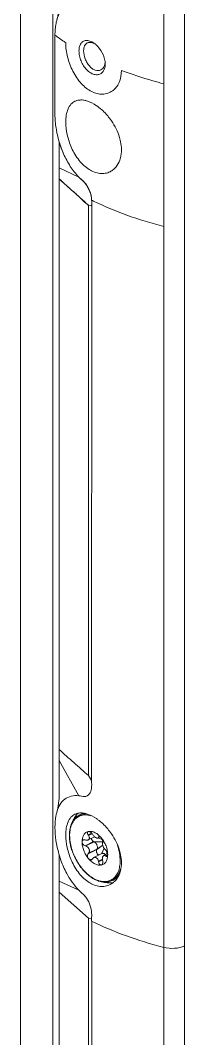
# Model space of a CAD drawing. Header units: millimetres. Extents: x 1177 to 4147, y 93 to 2194.
# Drawn here: x 3175.9 to 3188.4, y 792.7 to 870.6 of the extents above; entities that cross this region are included whole.
import ezdxf

# ---------------------------------------------------------------- set-up
doc = ezdxf.new("R2010")
doc.units = ezdxf.units.MM
doc.header["$LTSCALE"] = 0.1
doc.layers.get('0').update_dxf_attribs({"lineweight": 13})

# ---------------------------------------------------------------- blocks, each defined once
blk = doc.blocks.new('01')
for p, q in [((3465.7, 700.05), (3465.7, 1037.8)), ((3469.23, 700.05), (3469.23, 1037.8)), ((3481.33, 850.05), (3481.33, 724.82)), ((3483.6, 827.17), (3483.6, 819.37)), ((3469.47, 824.55), (3469.47, 824.56)), ((3469.47, 815.9), (3469.47, 824.55)), ((3474.95, 821.4), (3474.94, 821.55)), ((3474.95, 821.55), (3474.95, 821.4)), ((3483.6, 740.56), (3483.6, 819.37)), ((3469.94, 812.87), (3469.94, 810.03)), ((3470.41, 811.58), (3470.33, 811.78)), ((3469.94, 808.83), (3469.94, 810.03)), ((3469.94, 808.83), (3469.94, 810.03)), ((3472.06, 809.04), (3469.94, 810.03)), ((3469.94, 808.83), (3469.94, 741.53)), ((3473.12, 743.6), (3473.12, 805.97)), ((3473.48, 805.89), (3473.12, 805.97)), ((3473.47, 805.89), (3473.12, 805.97)), ((3473.48, 805.89), (3473.47, 743.05)), ((3472.06, 741.4), (3469.94, 745.27)), ((3473.47, 743.05), (3473.12, 743.6)), ((3483.6, 740.56), (3483.6, 732.77)), ((3472.11, 739.27), (3472.18, 739.31)), ((3473.13, 737.49), (3473.09, 737.48)), ((3473.09, 737.13), (3473.47, 737.32)), ((3473.13, 737.06), (3473.09, 737.13)), ((3473.53, 737.25), (3473.13, 737.06)), ((3473.55, 737.22), (3473.59, 737.15)), ((3472.75, 736.58), (3472.83, 736.56)), ((3472.75, 735.93), (3473.68, 736.4)), ((3472.83, 735.91), (3472.75, 735.93)), ((3472.83, 735.91), (3473.74, 736.37)), ((3473.8, 736.92), (3473.1, 736.57)), ((3473.68, 736.4), (3473.74, 736.37)), ((3474.68, 736.35), (3473.68, 736.4)), ((3474.68, 736.34), (3473.74, 736.37)), ((3474.69, 735.99), (3474.02, 735.52)), ((3474.68, 736), (3474.05, 735.56)), ((3474.15, 736.78), (3474.4, 736.91)), ((3474.19, 736.8), (3474.65, 736.58)), ((3474.21, 736.84), (3474.36, 736.92)), ((3474.21, 736.84), (3474.22, 736.89)), ((3474.22, 736.89), (3474.32, 736.94)), ((3474.68, 736.33), (3474.66, 736.29)), ((3469.94, 735.03), (3469.94, 700.56)), ((3473.09, 735.05), (3474.02, 735.52)), ((3473.09, 735.05), (3473.13, 735.11)), ((3473.13, 735.11), (3474.05, 735.56)), ((3473.7, 734.64), (3474.59, 735.09)), ((3474.05, 735.56), (3474.02, 735.52)), ((3474.83, 735.66), (3474.53, 735.06)), ((3474.83, 735.66), (3474.53, 735.06)), ((3475.21, 735.08), (3474.8, 734.88)), ((3474.97, 735.49), (3475.02, 735.45)), ((3475.22, 734.96), (3474.97, 734.84)), ((3475.02, 734.8), (3474.97, 734.84)), ((3475.02, 734.8), (3475.22, 734.9)), ((3475.14, 735.28), (3475.13, 735.04)), ((3475.16, 735.25), (3475.16, 735.06)), ((3473.59, 734.55), (3473.55, 734.5)), ((3474.21, 734.25), (3474.65, 734.47)), ((3474.22, 734.16), (3474.21, 734.25)), ((3474.22, 734.16), (3474.66, 734.38)), ((3474.52, 733.83), (3474.56, 733.84)), ((3474.66, 734.34), (3474.68, 734.26)), ((3483.6, 724.98), (3483.6, 732.77)), ((3472.06, 731.08), (3469.94, 732.07)), ((3475.69, 732.12), (3475.76, 732.16)), ((3469.91, 730.86), (3473.14, 728.02)), ((3473.47, 727.93), (3473.12, 728.01)), ((3473.14, 700.82), (3473.14, 728.02)), ((3473.47, 727.93), (3473.47, 727.69)), ((3473.48, 700.85), (3473.48, 727.69)), ((3481.33, 706.29), (3481.33, 724.83)), ((3483.61, 707.66), (3483.6, 724.98))]:
    blk.add_line(p, q)
for points in [[(3469.94, 828.14), (3469.93, 827.71), (3469.78, 826.63), (3469.66, 826.17)], [(3469.94, 741.53), (3469.93, 741.11), (3469.78, 740.03), (3469.66, 739.56)]]:
    blk.add_lwpolyline(points)
for centre, radius, start, end in [((3482.45, 841.75), 21.54, 232.9495, 234.4966), ((3472.31, 821.66), 2.47, 49.9488, 52.9519), ((3472.17, 821.49), 2.68, 45.6602, 49.9356), ((3472.76, 821.39), 2.2, 6.2641, 10.0077), ((3473, 821.41), 1.95, 3.9194, 6.2367), ((3469.97, 811.3), 6.87, 40.153, 42.2505), ((3481.05, 816.18), 11.6, 196.5667, 197.1467), ((3480.61, 816.04), 11.14, 197.1142, 201.9258), ((3480.06, 815.82), 10.54, 201.9601, 202.5836), ((3479.9, 815.76), 10.37, 202.5833, 203.7315), ((3472.62, 812.01), 4.1, 0.0274, 3.5685), ((3479.37, 813.35), 9.69, 229.1246, 229.5315), ((3487.53, 834.63), 31.44, 243.4322, 243.861), ((3481.35, 805.92), 7.87, 179.556, 180.2081), ((3480.43, 805.91), 6.95, 179.5033, 180.2063), ((3473.14, 738.19), 1.73, 130.56, 135.3469), ((3472.78, 737.93), 1.5, 113.3088, 116.5615), ((3473.84, 737.74), 2.58, 154.593, 160.8863), ((3469.97, 733.36), 6.87, 40.1539, 42.2458), ((3472.4, 735.04), 2.75, 39.6153, 43.0298), ((3480.53, 738.07), 11.06, 195.9517, 203.6868), ((3474.37, 734.59), 0.778, 281.697, 284.5236), ((3472.62, 734.07), 4.1, 0.0275, 3.5686), ((3474.98, 733.64), 1.68, 314.9899, 318.7319), ((3475.44, 733.59), 1.73, 278.1993, 281.8208), ((3475.01, 733.46), 1.5, 296.5635, 299.833), ((3475.09, 733.5), 1.51, 296.5665, 305.4782), ((3475.01, 733.47), 1.51, 299.8338, 302.1073)]:
    blk.add_arc(centre, radius, start, end)
for points, knots in [([(3472.06, 828), (3471.79, 828.03), (3471.24, 828.01), (3470.5, 827.67), (3469.95, 827.01), (3469.74, 826.47), (3469.66, 826.17)], [0, 0, 0, 0, 0.249663, 0.479061, 0.72037, 1, 1, 1, 1]), ([(3469.66, 826.17), (3469.65, 826.1), (3469.58, 825.83), (3469.53, 825.56), (3469.51, 825.35)], [0, 0, 0, 0, 0.238609, 1, 1, 1, 1]), ([(3469.51, 825.35), (3469.5, 825.28), (3469.48, 825.02), (3469.47, 824.75), (3469.47, 824.55)], [0, 0, 0, 0, 0.242162, 1, 1, 1, 1]), ([(3470.64, 823.73), (3470.58, 823.77), (3470.35, 823.93), (3470.11, 824.09), (3469.94, 824.21)], [0, 0, 0, 0, 0.252478, 1, 1, 1, 1]), ([(3472.09, 822.83), (3472.09, 822.99), (3472.12, 823.28), (3472.29, 823.67), (3472.58, 823.92), (3472.82, 823.97), (3472.94, 823.97)], [0, 0, 0, 0, 0.299785, 0.553849, 0.776013, 1, 1, 1, 1]), ([(3472.94, 823.97), (3472.98, 823.97), (3473.17, 823.95), (3473.35, 823.88), (3473.48, 823.82)], [0, 0, 0, 0, 0.230584, 1, 1, 1, 1]), ([(3473.48, 823.82), (3473.51, 823.8), (3473.62, 823.75), (3473.72, 823.68), (3473.79, 823.62)], [0, 0, 0, 0, 0.240515, 1, 1, 1, 1]), ([(3470.64, 823.73), (3470.64, 823.21), (3470.8, 822.12), (3471.36, 820.59), (3472.12, 819.45), (3472.86, 818.75), (3473.45, 818.37), (3474.06, 818.14), (3474.66, 818.07), (3475.24, 818.17), (3475.75, 818.43), (3476.18, 818.84), (3476.61, 819.57), (3476.72, 820.24), (3476.72, 820.69)], [0, 0, 0, 0, 0.140107, 0.289884, 0.434252, 0.500982, 0.56294, 0.620135, 0.67334, 0.723984, 0.77395, 0.825212, 0.879437, 1, 1, 1, 1]), ([(3474.51, 820.37), (3474.41, 820.3), (3474.16, 820.2), (3473.74, 820.23), (3473.31, 820.43), (3472.92, 820.76), (3472.57, 821.2), (3472.31, 821.72), (3472.14, 822.27), (3472.09, 822.65), (3472.09, 822.83)], [0, 0, 0, 0, 0.093408, 0.193287, 0.306482, 0.43464, 0.574916, 0.72095, 0.865778, 1, 1, 1, 1]), ([(3472.6, 822.82), (3472.6, 822.92), (3472.62, 823.11), (3472.69, 823.37), (3472.82, 823.57), (3472.94, 823.67), (3473, 823.7)], [0, 0, 0, 0, 0.29588, 0.557381, 0.787991, 1, 1, 1, 1]), ([(3474.48, 820.75), (3474.39, 820.7), (3474.18, 820.65), (3473.84, 820.71), (3473.52, 820.89), (3473.21, 821.18), (3472.96, 821.54), (3472.7, 822.08), (3472.61, 822.53), (3472.6, 822.82)], [0, 0, 0, 0, 0.093964, 0.19617, 0.311763, 0.441241, 0.581332, 0.726088, 1, 1, 1, 1]), ([(3473, 823.7), (3473.11, 823.75), (3473.4, 823.79), (3473.65, 823.68), (3473.78, 823.61)], [0, 0, 0, 0, 0.451844, 1, 1, 1, 1]), ([(3474.04, 823.41), (3474.13, 823.32), (3474.48, 822.93), (3474.73, 822.46), (3474.85, 822.08)], [0, 0, 0, 0, 0.244785, 1, 1, 1, 1]), ([(3474.94, 821.65), (3474.94, 821.61), (3474.93, 821.44), (3474.89, 821.27), (3474.84, 821.15)], [0, 0, 0, 0, 0.264034, 1, 1, 1, 1]), ([(3474.84, 821.15), (3474.8, 821.06), (3474.71, 820.9), (3474.56, 820.79), (3474.48, 820.75)], [0, 0, 0, 0, 0.518752, 1, 1, 1, 1]), ([(3474.84, 820.79), (3474.82, 820.75), (3474.74, 820.59), (3474.62, 820.45), (3474.51, 820.37)], [0, 0, 0, 0, 0.265188, 1, 1, 1, 1]), ([(3474.95, 821.4), (3474.95, 821.34), (3474.95, 821.14), (3474.9, 820.93), (3474.84, 820.79)], [0, 0, 0, 0, 0.266407, 1, 1, 1, 1]), ([(3481.33, 819.24), (3480.93, 819.34), (3479.37, 819.76), (3477.84, 820.27), (3476.72, 820.69)], [0, 0, 0, 0, 0.256827, 1, 1, 1, 1]), ([(3470.64, 815.05), (3470.64, 815.31), (3470.68, 815.8), (3470.86, 816.47), (3471.17, 817), (3471.48, 817.24), (3471.64, 817.32)], [0, 0, 0, 0, 0.300568, 0.564222, 0.79262, 1, 1, 1, 1]), ([(3471.64, 817.32), (3471.68, 817.34), (3471.85, 817.41), (3472.04, 817.45), (3472.18, 817.46)], [0, 0, 0, 0, 0.244849, 1, 1, 1, 1]), ([(3472.18, 817.46), (3472.21, 817.46), (3472.35, 817.47), (3472.48, 817.46), (3472.58, 817.45)], [0, 0, 0, 0, 0.242123, 1, 1, 1, 1]), ([(3472.58, 817.45), (3472.7, 817.43), (3473.21, 817.32), (3473.67, 817.07), (3474, 816.84)], [0, 0, 0, 0, 0.223914, 1, 1, 1, 1]), ([(3474, 816.84), (3474.04, 816.82), (3474.16, 816.73), (3474.28, 816.64), (3474.36, 816.57)], [0, 0, 0, 0, 0.24538, 1, 1, 1, 1]), ([(3474.36, 816.57), (3474.42, 816.52), (3474.67, 816.32), (3474.89, 816.09), (3475.05, 815.91)], [0, 0, 0, 0, 0.24356, 1, 1, 1, 1]), ([(3469.69, 813.83), (3469.66, 814.01), (3469.53, 814.69), (3469.47, 815.39), (3469.47, 815.9)], [0, 0, 0, 0, 0.260863, 1, 1, 1, 1]), ([(3469.69, 813.83), (3469.66, 814.01), (3469.53, 814.69), (3469.47, 815.39), (3469.47, 815.9)], [0, 0, 0, 0, 0.260863, 1, 1, 1, 1]), ([(3470.64, 815.05), (3470.64, 814.59), (3470.77, 813.63), (3471.07, 812.71), (3471.27, 812.25)], [0, 0, 0, 0, 0.482444, 1, 1, 1, 1]), ([(3475.22, 815.73), (3475.36, 815.55), (3475.91, 814.84), (3476.33, 814.01), (3476.52, 813.36)], [0, 0, 0, 0, 0.251142, 1, 1, 1, 1]), ([(3469.94, 812.87), (3469.91, 812.95), (3469.82, 813.27), (3469.74, 813.59), (3469.69, 813.83)], [0, 0, 0, 0, 0.251738, 1, 1, 1, 1]), ([(3469.94, 812.87), (3469.91, 812.95), (3469.82, 813.27), (3469.74, 813.59), (3469.69, 813.83)], [0, 0, 0, 0, 0.251738, 1, 1, 1, 1]), ([(3476.52, 813.36), (3476.54, 813.27), (3476.64, 812.91), (3476.7, 812.54), (3476.72, 812.27)], [0, 0, 0, 0, 0.257454, 1, 1, 1, 1]), ([(3472.06, 809.04), (3471.72, 809.4), (3471.09, 810.21), (3470.62, 811.11), (3470.41, 811.58)], [0, 0, 0, 0, 0.486626, 1, 1, 1, 1]), ([(3472.06, 809.04), (3471.72, 809.4), (3471.09, 810.21), (3470.62, 811.11), (3470.41, 811.58)], [0, 0, 0, 0, 0.486626, 1, 1, 1, 1]), ([(3471.27, 812.25), (3471.49, 811.76), (3471.9, 811.06), (3472.6, 810.3), (3473.32, 809.73), (3474.15, 809.4), (3474.95, 809.42), (3475.32, 809.54), (3475.48, 809.62)], [0, 0, 0, 0, 0.296312, 0.435164, 0.564887, 0.794487, 0.898919, 1, 1, 1, 1]), ([(3476.54, 810.89), (3476.57, 810.98), (3476.68, 811.34), (3476.72, 811.72), (3476.72, 812.01)], [0, 0, 0, 0, 0.239275, 1, 1, 1, 1]), ([(3475.96, 809.96), (3476.02, 810.02), (3476.27, 810.29), (3476.45, 810.63), (3476.54, 810.89)], [0, 0, 0, 0, 0.240187, 1, 1, 1, 1]), ([(3475.48, 809.62), (3475.61, 809.69), (3475.78, 809.8), (3475.92, 809.93), (3475.96, 809.96)], [0, 0, 0, 0, 0.74686, 1, 1, 1, 1]), ([(3470.81, 808.03), (3470.73, 808.1), (3470.44, 808.36), (3470.15, 808.63), (3469.94, 808.83)], [0, 0, 0, 0, 0.252243, 1, 1, 1, 1]), ([(3473.03, 806.02), (3472.76, 806.25), (3472.38, 806.62), (3471.87, 807.1), (3471.35, 807.56), (3470.69, 808.13), (3470.19, 808.6), (3469.94, 808.83)], [0, 0, 0, 0, 0.251136, 0.378171, 0.503927, 0.753336, 1, 1, 1, 1]), ([(3473.47, 806.58), (3473.46, 806.82), (3473.36, 807.32), (3473.04, 808), (3472.59, 808.59), (3472.22, 808.88), (3472.06, 809.04)], [0, 0, 0, 0, 0.24958, 0.514303, 0.76776, 1, 1, 1, 1]), ([(3473.47, 806.51), (3473.47, 806.63), (3473.45, 806.88), (3473.33, 807.38), (3473.06, 807.97), (3472.61, 808.58), (3472.22, 808.88), (3472.06, 809.04)], [0, 0, 0, 0, 0.120487, 0.248088, 0.512326, 0.766521, 1, 1, 1, 1]), ([(3472.47, 806.56), (3472.33, 806.68), (3471.78, 807.18), (3471.22, 807.66), (3470.81, 808.03)], [0, 0, 0, 0, 0.249227, 1, 1, 1, 1]), ([(3473.12, 805.97), (3473.12, 805.98), (3473.1, 806.02), (3473.08, 805.99), (3473.08, 805.98)], [0, 0, 0, 0, 0.589542, 1, 1, 1, 1]), ([(3473.12, 805.97), (3473.12, 805.97), (3473.12, 805.99), (3473.11, 806), (3473.1, 806)], [0, 0, 0, 0, 0.347327, 1, 1, 1, 1]), ([(3473.48, 805.97), (3473.48, 806.02), (3473.48, 806.22), (3473.48, 806.43), (3473.47, 806.58)], [0, 0, 0, 0, 0.247621, 1, 1, 1, 1]), ([(3473.69, 806.41), (3474.86, 805.83), (3477.37, 804.79), (3479.97, 803.99), (3481.33, 803.64)], [0, 0, 0, 0, 0.482076, 1, 1, 1, 1]), ([(3473.12, 743.6), (3472.86, 743.84), (3472.33, 744.32), (3471.26, 745.26), (3470.45, 745.97), (3469.94, 746.46)], [0, 0, 0, 0, 0.249917, 0.501041, 1, 1, 1, 1]), ([(3472.06, 741.4), (3472.17, 741.39), (3472.37, 741.34), (3472.68, 741.29), (3472.98, 741.37), (3473.22, 741.57), (3473.39, 741.86), (3473.5, 742.37), (3473.47, 742.77), (3473.47, 743.05)], [0, 0, 0, 0, 0.115083, 0.228225, 0.334504, 0.44274, 0.561915, 0.697476, 1, 1, 1, 1]), ([(3472.06, 741.4), (3471.79, 741.43), (3471.24, 741.41), (3470.5, 741.07), (3469.95, 740.41), (3469.74, 739.86), (3469.66, 739.56)], [0, 0, 0, 0, 0.249675, 0.47907, 0.72035, 1, 1, 1, 1]), ([(3469.66, 739.56), (3469.63, 739.44), (3469.51, 738.91), (3469.47, 738.36), (3469.47, 737.94)], [0, 0, 0, 0, 0.230554, 1, 1, 1, 1]), ([(3470.64, 737.11), (3470.64, 737.37), (3470.68, 737.86), (3470.86, 738.52), (3471.17, 739.05), (3471.48, 739.29), (3471.64, 739.37)], [0, 0, 0, 0, 0.300569, 0.564222, 0.79262, 1, 1, 1, 1]), ([(3471.04, 737.08), (3471.04, 737.32), (3471.07, 737.68), (3471.19, 738.13), (3471.31, 738.43), (3471.46, 738.7), (3471.65, 738.94), (3471.86, 739.13), (3472.02, 739.23), (3472.11, 739.27)], [0, 0, 0, 0, 0.285392, 0.417936, 0.543856, 0.663798, 0.778818, 0.890321, 1, 1, 1, 1]), ([(3473.4, 739.21), (3473.25, 739.26), (3473.01, 739.31), (3472.7, 739.31), (3472.48, 739.29), (3472.27, 739.23), (3472.08, 739.15), (3471.89, 739.04), (3471.73, 738.91), (3471.57, 738.75), (3471.39, 738.49), (3471.22, 738.12), (3471.09, 737.6), (3471.07, 737.23), (3471.07, 737.04)], [0, 0, 0, 0, 0.126417, 0.185933, 0.243502, 0.299706, 0.355209, 0.410723, 0.466962, 0.524587, 0.584176, 0.710778, 0.84924, 1, 1, 1, 1]), ([(3471.52, 738.84), (3471.54, 738.9), (3471.65, 739.1), (3471.78, 739.29), (3471.9, 739.41)], [0, 0, 0, 0, 0.260594, 1, 1, 1, 1]), ([(3471.64, 739.37), (3471.68, 739.39), (3471.85, 739.47), (3472.04, 739.51), (3472.18, 739.52)], [0, 0, 0, 0, 0.24485, 1, 1, 1, 1]), ([(3472.18, 739.52), (3472.21, 739.52), (3472.35, 739.53), (3472.48, 739.52), (3472.58, 739.5)], [0, 0, 0, 0, 0.242119, 1, 1, 1, 1]), ([(3472.64, 739.46), (3472.56, 739.45), (3472.41, 739.41), (3472.26, 739.35), (3472.18, 739.31)], [0, 0, 0, 0, 0.503879, 1, 1, 1, 1]), ([(3472.18, 739.31), (3472.25, 739.35), (3472.39, 739.4), (3472.53, 739.44), (3472.6, 739.45)], [0, 0, 0, 0, 0.497483, 1, 1, 1, 1]), ([(3472.75, 739.44), (3472.66, 739.43), (3472.46, 739.41), (3472.27, 739.35), (3472.18, 739.31)], [0, 0, 0, 0, 0.506993, 1, 1, 1, 1]), ([(3472.58, 739.5), (3472.7, 739.49), (3473.21, 739.37), (3473.67, 739.12), (3474, 738.9)], [0, 0, 0, 0, 0.223923, 1, 1, 1, 1]), ([(3474, 738.9), (3474.03, 738.88), (3474.16, 738.79), (3474.28, 738.7), (3474.36, 738.63)], [0, 0, 0, 0, 0.245375, 1, 1, 1, 1]), ([(3474.36, 738.63), (3474.42, 738.58), (3474.67, 738.37), (3474.89, 738.15), (3475.05, 737.97)], [0, 0, 0, 0, 0.243557, 1, 1, 1, 1]), ([(3469.47, 737.94), (3469.47, 737.46), (3469.55, 736.48), (3469.76, 735.52), (3469.9, 735.03)], [0, 0, 0, 0, 0.48247, 1, 1, 1, 1]), ([(3470.64, 737.11), (3470.64, 736.65), (3470.77, 735.69), (3471.07, 734.77), (3471.27, 734.31)], [0, 0, 0, 0, 0.482445, 1, 1, 1, 1]), ([(3475.69, 732.12), (3475.58, 732.07), (3475.35, 731.98), (3474.98, 731.94), (3474.59, 731.97), (3474.19, 732.07), (3473.79, 732.25), (3473.39, 732.49), (3473.01, 732.8), (3472.64, 733.16), (3472.29, 733.57), (3471.87, 734.17), (3471.53, 734.83), (3471.28, 735.53), (3471.14, 736.05), (3471.06, 736.57), (3471.04, 736.91), (3471.04, 737.08)], [0, 0, 0, 0, 0.046168, 0.093562, 0.14325, 0.196027, 0.252355, 0.312364, 0.375896, 0.442549, 0.511737, 0.582736, 0.726725, 0.798122, 0.867948, 0.935457, 1, 1, 1, 1]), ([(3471.07, 737.04), (3471.07, 736.81), (3471.11, 736.34), (3471.27, 735.63), (3471.52, 734.92), (3471.86, 734.24), (3472.28, 733.62), (3472.75, 733.07), (3473.26, 732.61), (3473.8, 732.28), (3474.34, 732.06), (3474.79, 732), (3475.12, 732.03), (3475.36, 732.08), (3475.58, 732.17), (3475.78, 732.29), (3475.96, 732.45), (3476.18, 732.71), (3476.4, 733.1), (3476.55, 733.67), (3476.58, 734.07), (3476.58, 734.28)], [0, 0, 0, 0, 0.068686, 0.141533, 0.217028, 0.293412, 0.36886, 0.441621, 0.510182, 0.573445, 0.630935, 0.683047, 0.707566, 0.731385, 0.754843, 0.778311, 0.802158, 0.826721, 0.878957, 0.936591, 1, 1, 1, 1]), ([(3472.43, 736.36), (3472.43, 736.5), (3472.45, 736.71), (3472.53, 736.96), (3472.61, 737.12), (3472.71, 737.26), (3472.83, 737.37), (3472.97, 737.45), (3473.08, 737.48), (3473.13, 737.49)], [0, 0, 0, 0, 0.292489, 0.425478, 0.549994, 0.667323, 0.779541, 0.889431, 1, 1, 1, 1]), ([(3473.09, 737.48), (3473.08, 737.47), (3473.06, 737.46), (3473.04, 737.43), (3473.02, 737.39), (3473.02, 737.32), (3473.03, 737.23), (3473.07, 737.16), (3473.09, 737.13)], [0, 0, 0, 0, 0.097885, 0.196945, 0.302948, 0.419624, 0.688587, 1, 1, 1, 1]), ([(3473.1, 736.57), (3473.12, 736.58), (3473.15, 736.6), (3473.19, 736.65), (3473.22, 736.7), (3473.23, 736.77), (3473.22, 736.84), (3473.2, 736.94), (3473.16, 737.01), (3473.13, 737.06)], [0, 0, 0, 0, 0.11066, 0.218773, 0.328694, 0.444664, 0.569516, 0.704271, 1, 1, 1, 1]), ([(3473.13, 737.49), (3473.18, 737.5), (3473.28, 737.51), (3473.44, 737.5), (3473.6, 737.47), (3473.83, 737.38), (3474.12, 737.21), (3474.32, 737.02), (3474.42, 736.92)], [0, 0, 0, 0, 0.102583, 0.210143, 0.32398, 0.444974, 0.708853, 1, 1, 1, 1]), ([(3473.55, 737.22), (3473.52, 737.26), (3473.46, 737.34), (3473.37, 737.42), (3473.29, 737.46), (3473.22, 737.49), (3473.16, 737.5), (3473.13, 737.49)], [0, 0, 0, 0, 0.280746, 0.557076, 0.685088, 0.802432, 1, 1, 1, 1]), ([(3473.8, 736.92), (3473.76, 736.95), (3473.68, 737.02), (3473.62, 737.11), (3473.59, 737.15)], [0, 0, 0, 0, 0.500571, 1, 1, 1, 1]), ([(3475.22, 737.78), (3475.36, 737.61), (3475.91, 736.89), (3476.33, 736.07), (3476.52, 735.42)], [0, 0, 0, 0, 0.251144, 1, 1, 1, 1]), ([(3472.55, 736.57), (3472.53, 736.56), (3472.49, 736.54), (3472.46, 736.49), (3472.43, 736.43), (3472.43, 736.38), (3472.43, 736.36)], [0, 0, 0, 0, 0.236599, 0.476208, 0.728722, 1, 1, 1, 1]), ([(3473.13, 734.53), (3473.02, 734.66), (3472.82, 734.94), (3472.6, 735.4), (3472.46, 735.88), (3472.43, 736.2), (3472.43, 736.36)], [0, 0, 0, 0, 0.254359, 0.512919, 0.764765, 1, 1, 1, 1]), ([(3472.43, 736.36), (3472.43, 736.31), (3472.45, 736.22), (3472.52, 736.09), (3472.62, 735.99), (3472.71, 735.95), (3472.75, 735.93)], [0, 0, 0, 0, 0.239462, 0.49734, 0.756045, 1, 1, 1, 1]), ([(3472.75, 736.58), (3472.72, 736.59), (3472.65, 736.6), (3472.58, 736.59), (3472.55, 736.57)], [0, 0, 0, 0, 0.52668, 1, 1, 1, 1]), ([(3472.83, 736.56), (3472.87, 736.54), (3472.97, 736.53), (3473.06, 736.55), (3473.1, 736.57)], [0, 0, 0, 0, 0.531842, 1, 1, 1, 1]), ([(3472.83, 735.91), (3472.91, 735.89), (3473.02, 735.82), (3473.13, 735.69), (3473.19, 735.57), (3473.23, 735.44), (3473.23, 735.32), (3473.2, 735.2), (3473.16, 735.14), (3473.13, 735.11)], [0, 0, 0, 0, 0.249375, 0.381505, 0.514159, 0.64429, 0.769426, 0.888065, 1, 1, 1, 1]), ([(3473.68, 736.4), (3473.66, 736.41), (3473.6, 736.45), (3473.53, 736.53), (3473.47, 736.63), (3473.44, 736.7), (3473.43, 736.74)], [0, 0, 0, 0, 0.224627, 0.474713, 0.738163, 1, 1, 1, 1]), ([(3474.05, 735.56), (3474.07, 735.59), (3474.09, 735.65), (3474.1, 735.76), (3474.09, 735.88), (3474.05, 736), (3474, 736.12), (3473.92, 736.22), (3473.84, 736.31), (3473.78, 736.35), (3473.74, 736.37)], [0, 0, 0, 0, 0.100163, 0.214155, 0.341032, 0.476829, 0.616268, 0.753439, 0.882721, 1, 1, 1, 1]), ([(3474.15, 736.78), (3474.14, 736.78), (3474.12, 736.77), (3474.08, 736.77), (3474.04, 736.77), (3473.98, 736.79), (3473.89, 736.84), (3473.83, 736.89), (3473.8, 736.92)], [0, 0, 0, 0, 0.081289, 0.172033, 0.275865, 0.394549, 0.674735, 1, 1, 1, 1]), ([(3474.21, 736.84), (3474.2, 736.83), (3474.19, 736.81), (3474.16, 736.79), (3474.15, 736.78)], [0, 0, 0, 0, 0.516987, 1, 1, 1, 1]), ([(3474.26, 736.93), (3474.25, 736.93), (3474.23, 736.91), (3474.22, 736.9), (3474.22, 736.89)], [0, 0, 0, 0, 0.479654, 1, 1, 1, 1]), ([(3474.4, 736.91), (3474.39, 736.91), (3474.36, 736.93), (3474.32, 736.94), (3474.29, 736.94), (3474.27, 736.94), (3474.26, 736.93)], [0, 0, 0, 0, 0.309007, 0.574685, 0.801106, 1, 1, 1, 1]), ([(3474.52, 736.79), (3474.5, 736.82), (3474.47, 736.86), (3474.42, 736.89), (3474.4, 736.91)], [0, 0, 0, 0, 0.531627, 1, 1, 1, 1]), ([(3474.68, 736.33), (3474.68, 736.34), (3474.69, 736.37), (3474.69, 736.42), (3474.68, 736.48), (3474.66, 736.57), (3474.61, 736.67), (3474.56, 736.76), (3474.52, 736.79)], [0, 0, 0, 0, 0.081914, 0.180348, 0.294769, 0.423159, 0.707611, 1, 1, 1, 1]), ([(3474.52, 736.79), (3474.63, 736.66), (3474.83, 736.38), (3475.05, 735.92), (3475.19, 735.44), (3475.22, 735.12), (3475.22, 734.96)], [0, 0, 0, 0, 0.254359, 0.512919, 0.764765, 1, 1, 1, 1]), ([(3474.97, 735.49), (3474.95, 735.51), (3474.9, 735.56), (3474.83, 735.65), (3474.77, 735.76), (3474.72, 735.88), (3474.68, 736), (3474.66, 736.11), (3474.65, 736.21), (3474.66, 736.27), (3474.66, 736.29)], [0, 0, 0, 0, 0.110696, 0.240625, 0.384178, 0.53292, 0.676665, 0.805968, 0.914467, 1, 1, 1, 1]), ([(3476.58, 734.28), (3476.58, 734.56), (3476.53, 735.14), (3476.38, 735.7), (3476.28, 735.98)], [0, 0, 0, 0, 0.483665, 1, 1, 1, 1]), ([(3473.09, 735.05), (3473.06, 735.02), (3473.02, 734.94), (3473.01, 734.8), (3473.05, 734.65), (3473.1, 734.57), (3473.13, 734.53)], [0, 0, 0, 0, 0.226942, 0.475503, 0.738548, 1, 1, 1, 1]), ([(3474.25, 734.91), (3474.22, 734.93), (3474.18, 734.96), (3474.11, 735.02), (3474.06, 735.1), (3474.02, 735.19), (3473.99, 735.28), (3473.98, 735.39), (3473.99, 735.47), (3474.02, 735.52)], [0, 0, 0, 0, 0.117521, 0.247148, 0.384604, 0.524297, 0.660366, 0.787432, 1, 1, 1, 1]), ([(3475.22, 734.96), (3475.22, 734.83), (3475.2, 734.63), (3475.13, 734.38), (3475.05, 734.22), (3474.96, 734.08), (3474.84, 733.97), (3474.71, 733.89), (3474.61, 733.85), (3474.56, 733.84)], [0, 0, 0, 0, 0.292063, 0.425261, 0.550188, 0.667975, 0.780473, 0.890199, 1, 1, 1, 1]), ([(3474.96, 734.96), (3474.93, 734.99), (3474.88, 735.04), (3474.79, 735.09), (3474.72, 735.11), (3474.68, 735.11), (3474.63, 735.1), (3474.6, 735.09), (3474.59, 735.09)], [0, 0, 0, 0, 0.297686, 0.561702, 0.680801, 0.792227, 0.89772, 1, 1, 1, 1]), ([(3474.8, 734.88), (3474.76, 734.86), (3474.73, 734.82), (3474.69, 734.75), (3474.66, 734.65), (3474.65, 734.51), (3474.65, 734.4), (3474.66, 734.34)], [0, 0, 0, 0, 0.177477, 0.28813, 0.413007, 0.695065, 1, 1, 1, 1]), ([(3474.97, 734.84), (3474.96, 734.85), (3474.93, 734.87), (3474.88, 734.89), (3474.84, 734.89), (3474.81, 734.88), (3474.8, 734.88)], [0, 0, 0, 0, 0.288082, 0.541806, 0.772346, 1, 1, 1, 1]), ([(3475.21, 735.08), (3475.2, 735.12), (3475.18, 735.19), (3475.14, 735.3), (3475.08, 735.38), (3475.04, 735.43), (3475.02, 735.45)], [0, 0, 0, 0, 0.274561, 0.545123, 0.791997, 1, 1, 1, 1]), ([(3475.02, 734.8), (3475.03, 734.79), (3475.05, 734.78), (3475.08, 734.76), (3475.12, 734.76), (3475.14, 734.77), (3475.15, 734.77)], [0, 0, 0, 0, 0.294551, 0.551982, 0.781276, 1, 1, 1, 1]), ([(3475.15, 734.77), (3475.16, 734.78), (3475.18, 734.8), (3475.2, 734.84), (3475.22, 734.9), (3475.22, 734.94), (3475.22, 734.96)], [0, 0, 0, 0, 0.190975, 0.416283, 0.686233, 1, 1, 1, 1]), ([(3475.22, 734.96), (3475.22, 734.97), (3475.22, 735.01), (3475.22, 735.05), (3475.21, 735.08)], [0, 0, 0, 0, 0.238011, 1, 1, 1, 1]), ([(3476.52, 735.42), (3476.54, 735.33), (3476.64, 734.97), (3476.7, 734.6), (3476.72, 734.32)], [0, 0, 0, 0, 0.257452, 1, 1, 1, 1]), ([(3470.41, 733.62), (3470.51, 733.38), (3470.96, 732.47), (3471.54, 731.63), (3472.06, 731.09)], [0, 0, 0, 0, 0.259665, 1, 1, 1, 1]), ([(3471.27, 734.31), (3471.49, 733.82), (3471.9, 733.12), (3472.6, 732.35), (3473.32, 731.79), (3474.15, 731.46), (3474.95, 731.48), (3475.32, 731.6), (3475.48, 731.68)], [0, 0, 0, 0, 0.296312, 0.435164, 0.564886, 0.794486, 0.898918, 1, 1, 1, 1]), ([(3473.13, 734.53), (3473.15, 734.5), (3473.2, 734.45), (3473.29, 734.41), (3473.38, 734.4), (3473.44, 734.41), (3473.46, 734.43)], [0, 0, 0, 0, 0.278794, 0.535291, 0.771972, 1, 1, 1, 1]), ([(3474.52, 733.83), (3474.47, 733.82), (3474.36, 733.81), (3474.18, 733.82), (3474, 733.87), (3473.75, 733.98), (3473.44, 734.19), (3473.23, 734.41), (3473.13, 734.53)], [0, 0, 0, 0, 0.100895, 0.207261, 0.32056, 0.441668, 0.707117, 1, 1, 1, 1]), ([(3473.46, 734.43), (3473.47, 734.43), (3473.5, 734.45), (3473.53, 734.48), (3473.55, 734.5)], [0, 0, 0, 0, 0.244453, 1, 1, 1, 1]), ([(3473.59, 734.55), (3473.6, 734.56), (3473.63, 734.6), (3473.67, 734.63), (3473.7, 734.64)], [0, 0, 0, 0, 0.258578, 1, 1, 1, 1]), ([(3473.7, 734.64), (3473.73, 734.66), (3473.78, 734.67), (3473.86, 734.68), (3473.95, 734.65), (3474.02, 734.6), (3474.09, 734.53), (3474.16, 734.42), (3474.19, 734.32), (3474.21, 734.25)], [0, 0, 0, 0, 0.109461, 0.218418, 0.33058, 0.449317, 0.576567, 0.712229, 1, 1, 1, 1]), ([(3474.22, 734.16), (3474.23, 734.11), (3474.26, 734.02), (3474.32, 733.92), (3474.38, 733.87), (3474.43, 733.84), (3474.48, 733.83), (3474.51, 733.83), (3474.52, 733.83)], [0, 0, 0, 0, 0.297992, 0.57064, 0.692364, 0.803082, 0.904393, 1, 1, 1, 1]), ([(3474.56, 733.84), (3474.57, 733.85), (3474.6, 733.87), (3474.63, 733.9), (3474.65, 733.95), (3474.68, 734.02), (3474.69, 734.13), (3474.69, 734.21), (3474.68, 734.26)], [0, 0, 0, 0, 0.096427, 0.2004, 0.313931, 0.437364, 0.708911, 1, 1, 1, 1]), ([(3476.54, 732.95), (3476.57, 733.03), (3476.68, 733.4), (3476.72, 733.78), (3476.72, 734.07)], [0, 0, 0, 0, 0.239275, 1, 1, 1, 1]), ([(3476.53, 732.95), (3476.49, 732.87), (3476.39, 732.7), (3476.21, 732.48), (3476, 732.29), (3475.84, 732.2), (3475.76, 732.16)], [0, 0, 0, 0, 0.262147, 0.514151, 0.758941, 1, 1, 1, 1]), ([(3475.81, 732.19), (3475.91, 732.25), (3476.09, 732.39), (3476.31, 732.67), (3476.49, 733), (3476.58, 733.24), (3476.61, 733.37)], [0, 0, 0, 0, 0.23118, 0.471816, 0.726995, 1, 1, 1, 1]), ([(3475.96, 732.02), (3476.02, 732.08), (3476.27, 732.35), (3476.45, 732.68), (3476.54, 732.95)], [0, 0, 0, 0, 0.240186, 1, 1, 1, 1]), ([(3476.24, 732.53), (3476.3, 732.6), (3476.42, 732.76), (3476.51, 732.93), (3476.55, 733.03)], [0, 0, 0, 0, 0.487618, 1, 1, 1, 1]), ([(3474.76, 731.96), (3474.84, 731.94), (3475.14, 731.86), (3475.46, 731.85), (3475.68, 731.88)], [0, 0, 0, 0, 0.26493, 1, 1, 1, 1]), ([(3475.48, 731.68), (3475.61, 731.75), (3475.78, 731.86), (3475.92, 731.99), (3475.96, 732.02)], [0, 0, 0, 0, 0.74686, 1, 1, 1, 1]), ([(3475.96, 732.28), (3475.98, 732.29), (3476.05, 732.34), (3476.12, 732.4), (3476.16, 732.45)], [0, 0, 0, 0, 0.247914, 1, 1, 1, 1]), ([(3472.06, 731.09), (3472.16, 730.98), (3472.38, 730.8), (3472.7, 730.49), (3472.98, 730.11), (3473.28, 729.56), (3473.46, 728.95), (3473.48, 728.35), (3473.47, 728.07), (3473.47, 727.93)], [0, 0, 0, 0, 0.117618, 0.238408, 0.36872, 0.50365, 0.764584, 0.884076, 1, 1, 1, 1]), ([(3473.47, 727.69), (3474.68, 727.09), (3477.25, 726), (3479.93, 725.19), (3481.33, 724.82)], [0, 0, 0, 0, 0.48135, 1, 1, 1, 1]), ([(3481.33, 724.82), (3481.71, 724.73), (3482.31, 724.68), (3483.08, 724.79), (3483.43, 724.9), (3483.6, 724.98)], [0, 0, 0, 0, 0.514199, 0.769496, 1, 1, 1, 1])]:
    blk.add_open_spline(points, degree=3, knots=knots)
for points in [[(3474.85, 822.08), (3474.88, 821.98), (3474.9, 821.87), (3474.92, 821.77)], [(3470.41, 811.58), (3470.22, 812), (3470.07, 812.44), (3469.94, 812.87)], [(3472.77, 806.28), (3472.67, 806.38), (3472.57, 806.47), (3472.47, 806.56)], [(3473.02, 806.04), (3472.93, 806.12), (3472.85, 806.2), (3472.77, 806.28)], [(3473.08, 805.98), (3473.06, 806), (3473.04, 806.02), (3473.02, 806.04)], [(3473.1, 806), (3473.09, 806), (3473.08, 805.99), (3473.08, 805.98)], [(3473.47, 806.51), (3473.48, 806.33), (3473.48, 806.16), (3473.47, 805.98)]]:
    blk.add_open_spline(points, degree=3)

msp = doc.modelspace()

# ---------------------------------------------------------------- block references
at = {"xscale": 0.7, "yscale": 0.7, "zscale": 0.7}
msp.add_blockref('01', (749.903, 292.29), dxfattribs=at)

doc.saveas('drawing.dxf')
